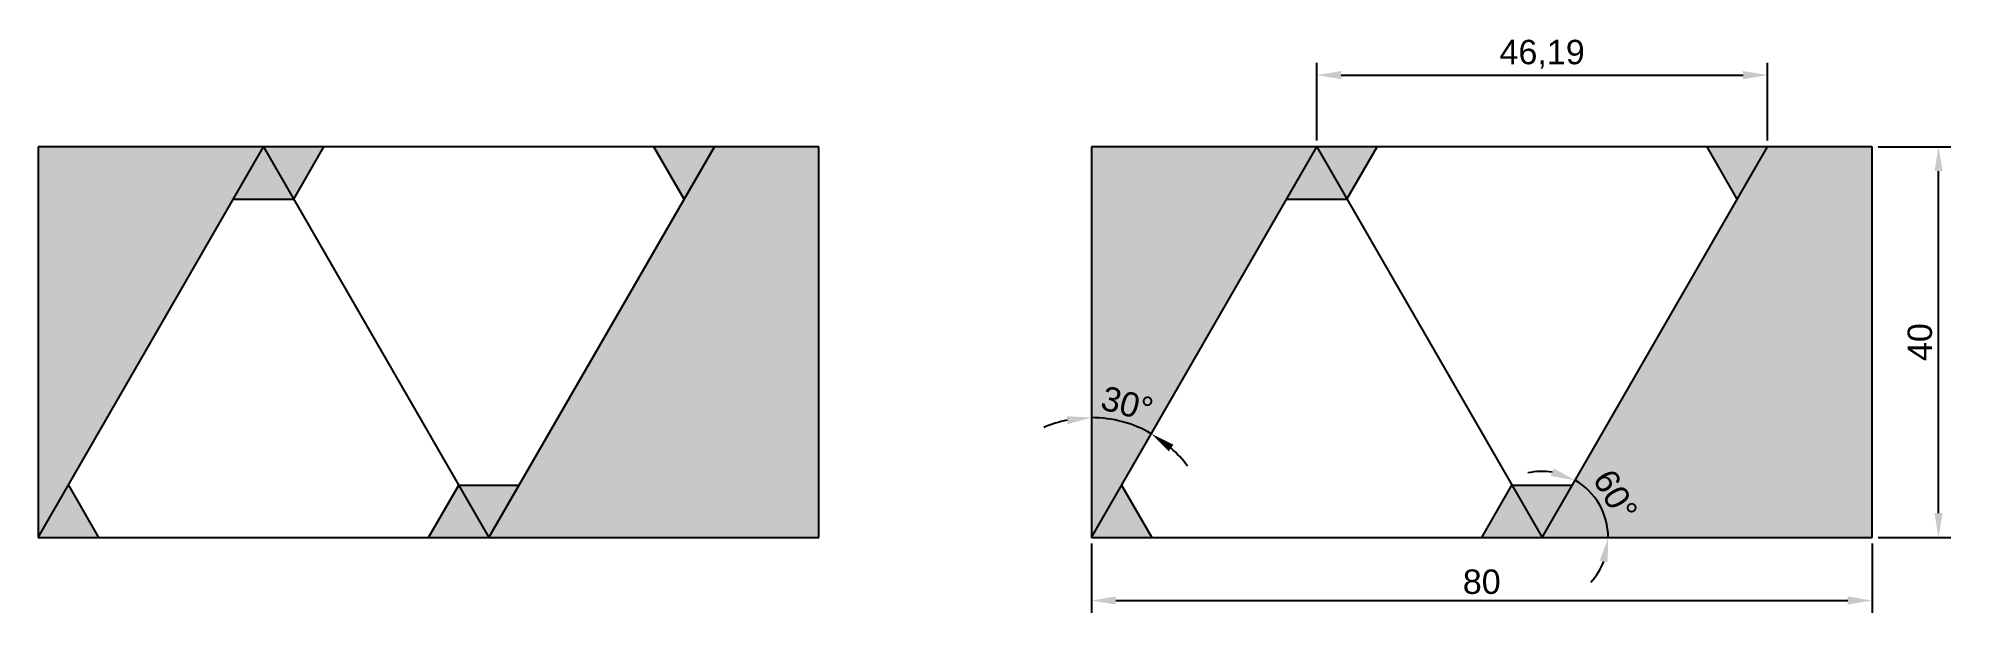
# Model space of a CAD drawing. Header units: millimetres. Extents: x 0 to 196, y -8 to 51.
import ezdxf

# ---------------------------------------------------------------- set-up
doc = ezdxf.new("R2010")
doc.units = ezdxf.units.MM
doc.styles.get("Standard").update_dxf_attribs({"font": 'arial.ttf'})
doc.dimstyles.new('ISO-25', dxfattribs={"dimtxt": 2.5, "dimasz": 2.5, "dimexe": 1.25, "dimexo": 0.625, "dimtad": 1, "dimtxsty": 'Standard', "dimcen": 2.5, "dimadec": 0, "dimazin": 0, "dimtfac": 1, "dimtmove": 0, "dimatfit": 3, "dimfxl": 1, "dimarcsym": 0})

# ---------------------------------------------------------------- blocks, each defined once
blk = doc.blocks.new('*D3')
at = {"color": 0, "lineweight": -2, "transparency": 16777216}
for p, q in [((107.92, -0.62), (107.92, -7.7)), ((187.92, -0.62), (187.92, -7.7)), ((110.42, -6.45), (185.42, -6.45))]:
    blk.add_line(p, q, dxfattribs=at)
at = {"color": 0, "transparency": 16777216}
for points in [[(110.42, -6.03), (110.42, -6.86), (107.92, -6.45)], [(185.42, -6.03), (185.42, -6.86), (187.92, -6.45)]]:
    blk.add_solid(points, dxfattribs=at)
at = {"layer": 'Defpoints', "color": 0, "transparency": 16777216}
for p in [(107.92, 0), (187.92, 0), (187.92, -6.45)]:
    blk.add_point(p, dxfattribs=at)
at = {"color": 0, "transparency": 16777216, "insert": (147.92, -4.54), "char_height": 2.5, "attachment_point": 5}
blk.add_mtext('80', dxfattribs=at)
blk = doc.blocks.new('*D4')
at = {"color": 0, "lineweight": -2, "transparency": 16777216}
for p, q in [((188.55, 40), (195.98, 40)), ((194.73, 2.5), (194.73, 37.5)), ((188.55, 0), (195.98, 0))]:
    blk.add_line(p, q, dxfattribs=at)
at = {"color": 0, "transparency": 16777216}
for points in [[(194.32, 37.5), (195.15, 37.5), (194.73, 40)], [(194.32, 2.5), (195.15, 2.5), (194.73, 0)]]:
    blk.add_solid(points, dxfattribs=at)
at = {"layer": 'Defpoints', "color": 0, "transparency": 16777216}
for p in [(187.92, 40), (194.73, 40), (187.92, 0)]:
    blk.add_point(p, dxfattribs=at)
at = {"color": 0, "transparency": 16777216, "insert": (192.83, 20), "char_height": 2.5, "attachment_point": 5, "rotation": 90}
blk.add_mtext('40', dxfattribs=at)
blk = doc.blocks.new('*D5')
at = {"color": 0, "lineweight": -2, "transparency": 16777216}
for p, q in [((131.02, 40.62), (131.02, 48.58)), ((133.52, 47.33), (174.71, 47.33)), ((177.21, 40.62), (177.21, 48.58))]:
    blk.add_line(p, q, dxfattribs=at)
at = {"color": 0, "transparency": 16777216}
for points in [[(133.52, 47.75), (133.52, 46.91), (131.02, 47.33)], [(174.71, 47.75), (174.71, 46.91), (177.21, 47.33)]]:
    blk.add_solid(points, dxfattribs=at)
at = {"layer": 'Defpoints', "color": 0, "transparency": 16777216}
for p in [(177.21, 47.33), (131.02, 40), (177.21, 40)]:
    blk.add_point(p, dxfattribs=at)
at = {"color": 0, "transparency": 16777216, "insert": (154.11, 49.46), "char_height": 2.5, "attachment_point": 5}
blk.add_mtext('46,19', dxfattribs=at)
blk = doc.blocks.new('*D6')
at = {"color": 0, "lineweight": -2, "transparency": 16777216}
for start, end in [(81.2951, 102.5903), (0, 60), (317.4097, 338.7049)]:
    blk.add_arc((154.11, 0), 6.77, start, end, dxfattribs=at)
at = {"color": 0, "transparency": 16777216}
for points in [[(155.27, 7.08), (155, 6.29), (157.49, 5.86)], [(160.01, -2.38), (160.82, -2.53), (160.88, 0)]]:
    blk.add_solid(points, dxfattribs=at)
at = {"layer": 'Defpoints', "color": 0, "transparency": 16777216}
for p in [(177.21, 40), (160.47, 2.31), (107.92, 0), (187.92, 0), (154.11, 0)]:
    blk.add_point(p, dxfattribs=at)
at = {"color": 0, "transparency": 16777216, "insert": (161.62, 4.33), "char_height": 2.5, "attachment_point": 5, "rotation": 300}
blk.add_mtext('60°', dxfattribs=at)
blk = doc.blocks.new('*D7')
at = {"color": 0, "lineweight": -2, "transparency": 16777216}
for start, end in [(101.6988, 113.3975), (60, 90), (36.6025, 48.3012)]:
    blk.add_arc((107.92, 0), 12.27, start, end, dxfattribs=at)
at = {"color": 0, "transparency": 16777216}
for points in [[(105.39, 12.42), (105.48, 11.6), (107.92, 12.27)], [(115.84, 8.82), (116.33, 9.5), (114.06, 10.62)]]:
    blk.add_solid(points, dxfattribs=at)
at = {"layer": 'Defpoints', "color": 0, "transparency": 16777216}
for p in [(107.92, 40), (131.02, 40), (112.12, 11.53), (107.92, 0), (107.92, 0)]:
    blk.add_point(p, dxfattribs=at)
at = {"color": 0, "transparency": 16777216, "insert": (111.59, 13.68), "char_height": 2.5, "attachment_point": 5, "rotation": 345}
blk.add_mtext('30°', dxfattribs=at)

msp = doc.modelspace()

# ---------------------------------------------------------------- hatches: boundary and pattern name
at = {"true_color": 0x636466}
h = msp.add_hatch(color=251, dxfattribs=at)
h.dxf.hatch_style = 1
h.paths.add_polyline_path([(3.094, 5.359), (0, 0), (6.188, 0)])
h.paths.add_polyline_path([(23.094, 40), (20, 34.641), (26.188, 34.641)])
h.paths.add_polyline_path([(49.282, 5.359), (43.094, 5.359), (46.188, 0)])
h.paths.add_polyline_path([(69.282, 40), (63.094, 40), (66.188, 34.641)])
h.paths.add_polyline_path([(43.094, 5.359), (40, 0), (46.188, 0)])
at = {"true_color": 0x939598}
h = msp.add_hatch(color=252, dxfattribs=at)
h.dxf.hatch_style = 1
h.paths.add_polyline_path([(23.094, 40), (0, 40), (0, 0)])
h.paths.add_polyline_path([(80, 40), (69.282, 40), (46.188, 0), (80, 0)])
at = {"true_color": 0x636466}
h = msp.add_hatch(color=251, dxfattribs=at)
h.dxf.hatch_style = 1
h.paths.add_polyline_path([(29.282, 40), (23.094, 40), (26.188, 34.641)])
h = msp.add_hatch(color=251, dxfattribs=at)
h.dxf.hatch_style = 1
h.paths.add_polyline_path([(111.018, 5.359), (107.924, 0), (114.112, 0)])
h.paths.add_polyline_path([(131.018, 40), (127.924, 34.641), (134.112, 34.641)])
h.paths.add_polyline_path([(157.206, 5.359), (151.018, 5.359), (154.112, 0)])
h.paths.add_polyline_path([(177.206, 40), (171.018, 40), (174.112, 34.641)])
h.paths.add_polyline_path([(151.018, 5.359), (147.924, 0), (154.112, 0)])
at = {"true_color": 0x939598}
h = msp.add_hatch(color=252, dxfattribs=at)
h.dxf.hatch_style = 1
h.paths.add_polyline_path([(131.018, 40), (107.924, 40), (107.924, 0)])
h.paths.add_polyline_path([(187.924, 40), (177.206, 40), (154.112, 0), (187.924, 0)])
at = {"true_color": 0x636466}
h = msp.add_hatch(color=251, dxfattribs=at)
h.dxf.hatch_style = 1
h.paths.add_polyline_path([(137.206, 40), (131.018, 40), (134.112, 34.641)])

# ---------------------------------------------------------------- linework, layer by layer
for p, q in [((80, 40), (0, 40)), ((0, 40), (0, 0)), ((0, 0), (23.094, 40)), ((23.094, 40), (46.188, 0)), ((26.188, 34.641), (29.282, 40)), ((46.188, 0), (69.282, 40)), ((66.188, 34.641), (63.094, 40)), ((80, 0), (80, 40)), ((187.924, 40), (107.924, 40)), ((107.924, 40), (107.924, 0)), ((107.924, 0), (131.018, 40)), ((131.018, 40), (154.112, 0)), ((134.112, 34.641), (137.206, 40)), ((154.112, 0), (177.206, 40)), ((174.112, 34.641), (171.018, 40)), ((187.924, 0), (187.924, 40)), ((20, 34.641), (26.188, 34.641)), ((127.924, 34.641), (134.112, 34.641)), ((3.094, 5.359), (6.188, 0)), ((40, 0), (43.094, 5.359)), ((43.094, 5.359), (49.282, 5.359)), ((111.018, 5.359), (114.112, 0)), ((147.924, 0), (151.018, 5.359)), ((151.018, 5.359), (157.206, 5.359)), ((0, 0), (80, 0)), ((107.924, 0), (187.924, 0))]:
    msp.add_line(p, q)

# ---------------------------------------------------------------- dimensions: what is measured, and where the dimension line sits
for base, p1, p2, picture, middle in [((177.206, 47.329), (131.018, 40), (177.206, 40), '*D5', (154.112, 49.456)), ((187.924, -6.445), (107.924, 0), (187.924, 0), '*D3', (147.924, -4.544))]:
    dim = msp.add_linear_dim(base=base, p1=p1, p2=p2, dimstyle='ISO-25')
    dim.commit()
    dim.dimension.update_dxf_attribs({"geometry": picture, "text_midpoint": middle})
for base, line1, line2, picture, middle in [((112.119, 11.526), ((107.924, 0), (131.018, 40)), ((107.924, 40), (107.924, 0)), '*D7', (111.591, 13.685)), ((160.469, 2.314), ((107.924, 0), (187.924, 0)), ((154.112, 0), (177.206, 40)), '*D6', (161.617, 4.333))]:
    dim = msp.add_angular_dim_2l(base=base, line1=line1, line2=line2, dimstyle='ISO-25')
    dim.commit()
    dim.dimension.update_dxf_attribs({"geometry": picture, "text_midpoint": middle})
dim = msp.add_linear_dim(base=(194.733, 40), p1=(187.924, 0), p2=(187.924, 40), angle=90, dimstyle='ISO-25')
dim.commit()
dim.dimension.update_dxf_attribs({"geometry": '*D4', "text_midpoint": (192.832, 20)})

doc.saveas('drawing.dxf')
